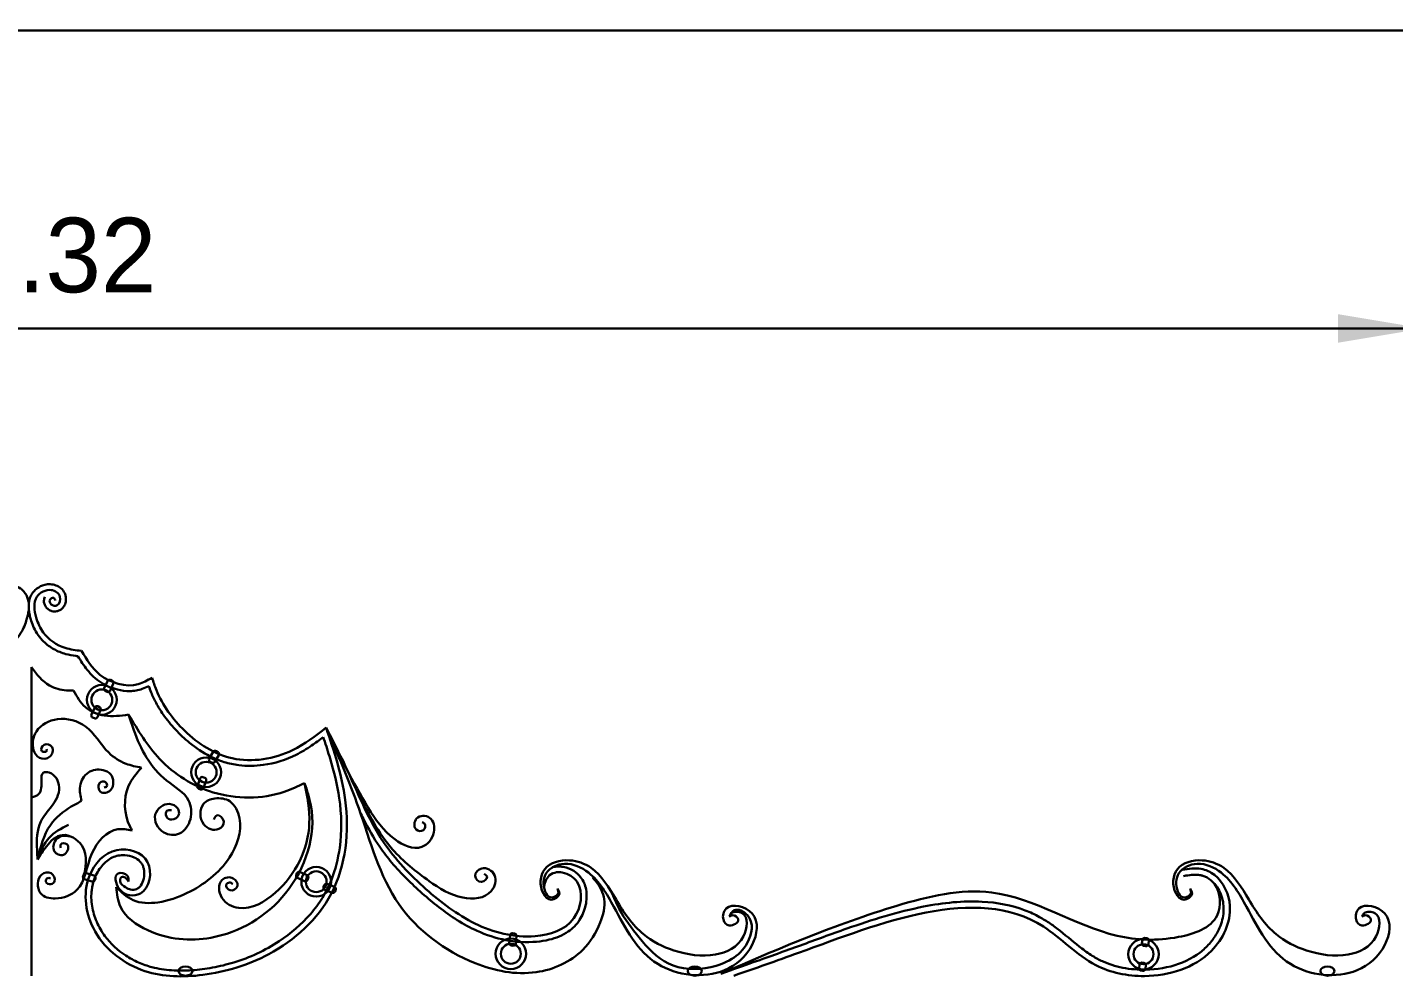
# Model space of a CAD drawing. Header units: metres. Extents: x 515 to 706, y -4 to 163.
# Drawn here: x 629.879 to 633.543, y 85.213 to 87.757 of the extents above; entities that cross this region are included whole.
import ezdxf

# ---------------------------------------------------------------- set-up
doc = ezdxf.new("R2010")
doc.units = ezdxf.units.M
doc.header["$MEASUREMENT"] = 0
doc.dimstyles.new('Standard$0', dxfattribs={"dimtxt": 0.2, "dimasz": 0.23, "dimexe": 0.1805, "dimexo": 0.0625, "dimgap": 0.0955, "dimtad": 1, "dimzin": 0, "dimdsep": 46, "dimtxsty": 'Standard', "dimcen": 0, "dimdle": 440, "dimse1": 1, "dimse2": 1, "dimclrd": 256, "dimclrt": 256, "dimadec": 0, "dimazin": 0, "dimtfac": 1, "dimtofl": 0, "dimtmove": 0, "dimatfit": 3, "dimfxl": 0, "dimtolj": 1, "dimarcsym": 0})

# ---------------------------------------------------------------- blocks, each defined once
blk = doc.blocks.new('*D598')
at = {"lineweight": -2}
blk.add_line((626.5368, 86.9493), (633.3935, 86.9493), dxfattribs=at)
at = {"lineweight": 40}
for points in [[(626.5368, 86.9876), (626.5368, 86.911), (626.3068, 86.9493)], [(633.3935, 86.9876), (633.3935, 86.911), (633.6235, 86.9493)]]:
    blk.add_solid(points, dxfattribs=at)
at = {"layer": 'Defpoints', "color": 0, "lineweight": 40}
for p in [(633.6235, 86.9493), (626.3068, 86.0132), (633.6235, 86.0132)]:
    blk.add_point(p, dxfattribs=at)
at = {"lineweight": 30, "insert": (629.9651, 87.1448), "char_height": 0.2, "attachment_point": 5}
blk.add_mtext('\\A1;7.32', dxfattribs=at)
blk = doc.blocks.new('*D599')
at = {"lineweight": -2}
for p, q in [((625.127, 85.4451), (625.127, 84.3634)), ((625.127, 82.8621), (625.127, 83.6057))]:
    blk.add_line(p, q, dxfattribs=at)
at = {"lineweight": 40}
for points in [[(625.0886, 85.4451), (625.1653, 85.4451), (625.127, 85.6751)], [(625.0886, 82.8621), (625.1653, 82.8621), (625.127, 82.6321)]]:
    blk.add_solid(points, dxfattribs=at)
at = {"layer": 'Defpoints', "color": 0, "lineweight": 40}
for p in [(630.3776, 85.6751), (625.127, 82.6321), (630.3776, 82.6321)]:
    blk.add_point(p, dxfattribs=at)
at = {"lineweight": 30, "insert": (625.0087, 83.9845), "char_height": 0.2, "attachment_point": 5, "rotation": 90}
blk.add_mtext('\\A1;3.04', dxfattribs=at)

msp = doc.modelspace()

# ---------------------------------------------------------------- linework, layer by layer
at = {"lineweight": 30}
for p, q in [((633.71266, 86.94931), (626.23182, 86.94931)), ((629.89017, 86.04085), (629.89017, 85.21316))]:
    msp.add_line(p, q, dxfattribs=at)
for points in [[(515.25728, 150.74728), (642.61905, 150.74728), (642.61905, 87.74858), (515.25728, 87.74858)], [(585.2581, 87.74858), (642.61905, 87.74858), (642.61905, 71.94947), (585.2581, 71.94947)], [(639.3715, 81.52334), (620.51418, 81.52334), (620.51418, 87.74858), (639.3715, 87.74858)]]:
    msp.add_lwpolyline(points, close=True, dxfattribs=at)
for points in [[(630.10983, 85.99632, 0.4142136), (630.10675, 86.00443), (630.10213, 86.0065, 0.4142136), (630.09402, 86.00342), (630.08552, 85.98448, 0.4142136), (630.0886, 85.97637), (630.09322, 85.9743, 0.4142136), (630.10133, 85.97738)], [(630.06714, 85.90655, -0.4142136), (630.05903, 85.90347), (630.05441, 85.90555, -0.4142136), (630.05134, 85.91365), (630.05985, 85.93259, -0.4142136), (630.06796, 85.93567), (630.07258, 85.93359, -0.4142136), (630.07566, 85.92548)], [(630.39252, 85.80477, 0.4142136), (630.39028, 85.81315), (630.38589, 85.81568, 0.4142136), (630.37752, 85.81344), (630.36713, 85.79545, 0.4142136), (630.36938, 85.78708), (630.37377, 85.78455, 0.4142136), (630.38214, 85.78679)], [(630.35169, 85.71667, -0.4142136), (630.34385, 85.71297), (630.33908, 85.71468, -0.4142136), (630.33538, 85.72252), (630.34239, 85.74206, -0.4142136), (630.35023, 85.74577), (630.355, 85.74406, -0.4142136), (630.3587, 85.73621)], [(630.05221, 85.46536, 0.4142136), (630.06002, 85.46915), (630.06168, 85.47393, 0.4142136), (630.05789, 85.48174), (630.03828, 85.48854, 0.4142136), (630.03048, 85.48476), (630.02881, 85.47997, 0.4142136), (630.0326, 85.47217)], [(630.60331, 85.47549, -0.4142136), (630.60031, 85.48362), (630.60243, 85.48823, -0.4142136), (630.61056, 85.49123), (630.62942, 85.48255, -0.4142136), (630.63243, 85.47441), (630.63031, 85.46981, -0.4142136), (630.62217, 85.46681)], [(630.69619, 85.43564, 0.4142136), (630.70415, 85.43907), (630.70603, 85.44378, 0.4142136), (630.7026, 85.45174), (630.68331, 85.45943, 0.4142136), (630.67535, 85.456), (630.67347, 85.45129, 0.4142136), (630.6769, 85.44333)], [(631.17354, 85.32148, -0.4142136), (631.18022, 85.327), (631.18526, 85.32652, -0.4142136), (631.19079, 85.31984), (631.18883, 85.29917, -0.4142136), (631.18214, 85.29365), (631.1771, 85.29412, -0.4142136), (631.17158, 85.30081)], [(632.86909, 85.3089, -0.4142136), (632.87577, 85.31443), (632.88081, 85.31395, -0.4142136), (632.88634, 85.30727), (632.88533, 85.29798, -0.4142136), (632.87864, 85.29246), (632.8736, 85.29294, -0.4142136), (632.86808, 85.29962)], [(632.86119, 85.24265, -0.4142136), (632.86788, 85.24818), (632.87292, 85.2477, -0.4142136), (632.87845, 85.24102), (632.87744, 85.23173, -0.4142136), (632.87075, 85.22621), (632.86571, 85.22668, -0.4142136), (632.86018, 85.23337)], [(632.86119, 85.24265, -0.4142136), (632.86788, 85.24818), (632.87292, 85.2477, -0.4142136), (632.87845, 85.24102), (632.87744, 85.23173, -0.4142136), (632.87075, 85.22621), (632.86571, 85.22668, -0.4142136), (632.86018, 85.23337)]]:
    msp.add_lwpolyline(points, format="xyb", close=True, dxfattribs=at)
for centre, radius in [((630.07905, 85.95307), 0.03986), ((630.07905, 85.95307), 0.02798), ((630.35879, 85.75883), 0.03986), ((630.35879, 85.75883), 0.02798), ((630.65389, 85.46523), 0.03986), ((630.65389, 85.46523), 0.02798), ((631.17568, 85.27197), 0.0409), ((631.17568, 85.27197), 0.02675), ((632.87218, 85.27078), 0.0409), ((632.87218, 85.27078), 0.02675)]:
    msp.add_circle(centre, radius, dxfattribs=at)
at = {"lineweight": 30, "extrusion": (0, 0, -1)}
for centre in [(630.30339, 85.22545), (631.66893, 85.22545), (633.36543, 85.22545)]:
    msp.add_ellipse(centre, major_axis=(0.01884, 0), ratio=0.6520819, dxfattribs=at)
at = {"lineweight": 30}
for points, knots in [([(629.75125, 86.07019), (629.75308, 86.07041), (629.75492, 86.07064), (629.76558, 86.07204), (629.77469, 86.07352), (629.78935, 86.07747), (629.7948, 86.07929), (629.80537, 86.08363), (629.81054, 86.08613), (629.82554, 86.09458), (629.83487, 86.10144), (629.84867, 86.11472), (629.85373, 86.12057), (629.86251, 86.13309), (629.86619, 86.13969), (629.87207, 86.15259), (629.87439, 86.15884), (629.87762, 86.16919), (629.87874, 86.17319), (629.88075, 86.18152), (629.88162, 86.18582), (629.88324, 86.19717), (629.88366, 86.20438), (629.88222, 86.21904), (629.88034, 86.22655), (629.87479, 86.23707), (629.8725, 86.24042), (629.86729, 86.24644), (629.86437, 86.24915), (629.85509, 86.25618), (629.84804, 86.25967), (629.83552, 86.26282), (629.83044, 86.26341), (629.82024, 86.26296), (629.81517, 86.26196), (629.80555, 86.2584), (629.80094, 86.25585), (629.7927, 86.24887), (629.78907, 86.2444), (629.78524, 86.23594), (629.78426, 86.23255), (629.78329, 86.22588), (629.78325, 86.22254), (629.78404, 86.21514), (629.78509, 86.21108), (629.78847, 86.20391), (629.79056, 86.20074), (629.79533, 86.19612), (629.79758, 86.19446), (629.80261, 86.19189), (629.80522, 86.19105), (629.81226, 86.18976), (629.81673, 86.18995), (629.82416, 86.19196), (629.82717, 86.19328), (629.83194, 86.19653), (629.83382, 86.1982), (629.83697, 86.20181), (629.83831, 86.20377), (629.84079, 86.2086), (629.84181, 86.21158), (629.84259, 86.21771), (629.84252, 86.22078), (629.84127, 86.22566), (629.84061, 86.22741), (629.83971, 86.22908)], [0.484733, 0.484733, 0.484733, 0.484733, 0.8358024, 0.8358024, 2.5074073, 2.5074073, 3.481854, 3.481854, 4.4563007, 4.4563007, 6.405194, 6.405194, 7.7165998, 7.7165998, 9.0280055, 9.0280055, 10.1903183, 10.1903183, 10.8994137, 10.8994137, 11.6085091, 11.6085091, 12.7272606, 12.7272606, 13.8460121, 13.8460121, 14.3958832, 14.3958832, 14.9457542, 14.9457542, 16.0023046, 16.0023046, 16.6647005, 16.6647005, 17.3012845, 17.3012845, 17.9378684, 17.9378684, 18.5744524, 18.5744524, 18.9355233, 18.9355233, 19.2965942, 19.2965942, 19.7423992, 19.7423992, 20.1067579, 20.1067579, 20.3452871, 20.3452871, 20.5838163, 20.5838163, 20.9877828, 20.9877828, 21.2698016, 21.2698016, 21.4681414, 21.4681414, 21.6664812, 21.6664812, 21.9160455, 21.9160455, 22.1239978, 22.1239978, 22.237677, 22.237677, 22.237677, 22.237677]), ([(630.01488, 86.07019), (630.01306, 86.07041), (630.01122, 86.07064), (630.00055, 86.07204), (629.99144, 86.07352), (629.97679, 86.07747), (629.97134, 86.07929), (629.96076, 86.08363), (629.9556, 86.08613), (629.9406, 86.09458), (629.93126, 86.10144), (629.91747, 86.11472), (629.9124, 86.12057), (629.90363, 86.13309), (629.89995, 86.13969), (629.89407, 86.15259), (629.89175, 86.15884), (629.88852, 86.16919), (629.88739, 86.17319), (629.88538, 86.18152), (629.88451, 86.18582), (629.88289, 86.19717), (629.88248, 86.20438), (629.88391, 86.21904), (629.88579, 86.22655), (629.89134, 86.23707), (629.89364, 86.24042), (629.89885, 86.24644), (629.90177, 86.24915), (629.91105, 86.25618), (629.9181, 86.25967), (629.93061, 86.26282), (629.93569, 86.26341), (629.94589, 86.26296), (629.95097, 86.26196), (629.96058, 86.2584), (629.96519, 86.25585), (629.97343, 86.24887), (629.97707, 86.2444), (629.9809, 86.23594), (629.98187, 86.23255), (629.98284, 86.22588), (629.98289, 86.22254), (629.98209, 86.21514), (629.98105, 86.21108), (629.97766, 86.20391), (629.97557, 86.20074), (629.97081, 86.19612), (629.96855, 86.19446), (629.96352, 86.19189), (629.96092, 86.19105), (629.95387, 86.18976), (629.9494, 86.18995), (629.94198, 86.19196), (629.93897, 86.19328), (629.93419, 86.19653), (629.93232, 86.1982), (629.92916, 86.20181), (629.92783, 86.20377), (629.92535, 86.2086), (629.92433, 86.21158), (629.92354, 86.21771), (629.92362, 86.22078), (629.92486, 86.22566), (629.92552, 86.22741), (629.92642, 86.22908)], [0.484733, 0.484733, 0.484733, 0.484733, 0.8358024, 0.8358024, 2.5074073, 2.5074073, 3.481854, 3.481854, 4.4563007, 4.4563007, 6.405194, 6.405194, 7.7165998, 7.7165998, 9.0280055, 9.0280055, 10.1903183, 10.1903183, 10.8994137, 10.8994137, 11.6085091, 11.6085091, 12.7272606, 12.7272606, 13.8460121, 13.8460121, 14.3958832, 14.3958832, 14.9457542, 14.9457542, 16.0023046, 16.0023046, 16.6647005, 16.6647005, 17.3012845, 17.3012845, 17.9378684, 17.9378684, 18.5744524, 18.5744524, 18.9355233, 18.9355233, 19.2965942, 19.2965942, 19.7423992, 19.7423992, 20.1067579, 20.1067579, 20.3452871, 20.3452871, 20.5838163, 20.5838163, 20.9877828, 20.9877828, 21.2698016, 21.2698016, 21.4681414, 21.4681414, 21.6664812, 21.6664812, 21.9160455, 21.9160455, 22.1239978, 22.1239978, 22.237677, 22.237677, 22.237677, 22.237677]), ([(630.20492, 85.99003), (630.19935, 85.98719), (630.19347, 85.98451), (630.18198, 85.98049), (630.17644, 85.97904), (630.16536, 85.97716), (630.15976, 85.97667), (630.14295, 85.97642), (630.13171, 85.97788), (630.10531, 85.98452), (630.09044, 85.991), (630.06978, 86.00414), (630.0629, 86.00947), (630.05054, 86.02092), (630.045, 86.02703), (630.03034, 86.04526), (630.02239, 86.05786), (630.01488, 86.07019)], [1.1495211, 1.1495211, 1.1495211, 1.1495211, 2.2792686, 2.2792686, 3.2150181, 3.2150181, 4.1507675, 4.1507675, 6.0222665, 6.0222665, 8.6754903, 8.6754903, 10.139229, 10.139229, 11.6029678, 11.6029678, 14.370327, 14.370327, 14.370327, 14.370327]), ([(630.67269, 85.85317), (630.66248, 85.84534), (630.65205, 85.83758), (630.62829, 85.82138), (630.61477, 85.81309), (630.573, 85.79217), (630.54278, 85.78266), (630.49017, 85.77544), (630.46809, 85.77507), (630.43302, 85.77941), (630.41976, 85.78229), (630.39416, 85.79033), (630.38176, 85.79545), (630.35011, 85.81138), (630.33162, 85.82373), (630.30087, 85.84869), (630.28811, 85.86069), (630.26435, 85.88615), (630.25338, 85.89967), (630.23667, 85.92385), (630.23035, 85.93414), (630.21973, 85.95395), (630.21527, 85.96338), (630.20901, 85.97872), (630.20691, 85.98439), (630.20492, 85.99003)], [1.3985191, 1.3985191, 1.3985191, 1.3985191, 3.8829053, 3.8829053, 6.8475582, 6.8475582, 12.4663867, 12.4663867, 16.4213823, 16.4213823, 18.8681286, 18.8681286, 21.3148749, 21.3148749, 25.3546961, 25.3546961, 28.5702119, 28.5702119, 31.7857278, 31.7857278, 34.0286506, 34.0286506, 35.9660686, 35.9660686, 37.1029473, 37.1029473, 37.1029473, 37.1029473]), ([(630.67269, 85.85317), (630.67333, 85.85127), (630.67396, 85.84937), (630.68038, 85.83007), (630.68602, 85.8127), (630.70168, 85.76047), (630.71047, 85.72548), (630.72198, 85.64581), (630.72283, 85.60024), (630.71266, 85.52666), (630.70542, 85.49779), (630.688, 85.4538), (630.67995, 85.43767), (630.66101, 85.40688), (630.65015, 85.39221), (630.61418, 85.35064), (630.58563, 85.32617), (630.53572, 85.29315), (630.51597, 85.28214), (630.47542, 85.26321), (630.45456, 85.25525), (630.41428, 85.24296), (630.39496, 85.23832), (630.35726, 85.23151), (630.33887, 85.22912), (630.30216, 85.22649), (630.28384, 85.22629), (630.248, 85.22885), (630.23049, 85.23157), (630.20116, 85.23932), (630.18909, 85.24353), (630.16561, 85.25392), (630.15423, 85.26007), (630.12184, 85.28118), (630.10261, 85.29879), (630.07859, 85.33114), (630.07112, 85.34398), (630.05938, 85.37124), (630.05513, 85.38557), (630.05052, 85.41438), (630.05013, 85.42884), (630.05319, 85.45348), (630.05569, 85.46382), (630.06413, 85.48592), (630.07075, 85.49758), (630.08699, 85.51715), (630.09657, 85.52502), (630.1122, 85.53246), (630.11749, 85.53424), (630.12866, 85.53636), (630.13466, 85.53673), (630.14931, 85.53583), (630.15795, 85.53377), (630.17161, 85.52758), (630.17697, 85.52391), (630.18345, 85.5172), (630.1854, 85.51465), (630.18827, 85.50964), (630.18935, 85.50723), (630.19113, 85.50191), (630.19182, 85.49904), (630.19335, 85.48899), (630.19312, 85.48124), (630.19012, 85.46688), (630.18736, 85.46032), (630.18201, 85.45277), (630.17997, 85.45061), (630.17601, 85.44753), (630.17417, 85.44647), (630.16749, 85.44381), (630.16184, 85.44324), (630.15155, 85.44518), (630.14691, 85.44721), (630.14288, 85.45045)], [1.4088378, 1.4088378, 1.4088378, 1.4088378, 1.8019731, 1.8019731, 5.4059194, 5.4059194, 12.6138118, 12.6138118, 21.4422594, 21.4422594, 27.3912911, 27.3912911, 31.0839073, 31.0839073, 34.7765234, 34.7765234, 42.1617558, 42.1617558, 46.6504224, 46.6504224, 51.1390891, 51.1390891, 55.1263028, 55.1263028, 58.8048748, 58.8048748, 62.4834468, 62.4834468, 66.1157977, 66.1157977, 68.741016, 68.741016, 71.3662344, 71.3662344, 76.6166711, 76.6166711, 79.6467742, 79.6467742, 82.6768773, 82.6768773, 85.6782247, 85.6782247, 87.9237575, 87.9237575, 90.6471435, 90.6471435, 93.3705295, 93.3705295, 94.6759774, 94.6759774, 95.9814253, 95.9814253, 97.8561633, 97.8561633, 99.4025484, 99.4025484, 100.2428665, 100.2428665, 100.9163459, 100.9163459, 101.5898253, 101.5898253, 103.1788223, 103.1788223, 104.7678194, 104.7678194, 105.6168308, 105.6168308, 106.3254931, 106.3254931, 107.8671403, 107.8671403, 109.1871076, 109.1871076, 109.1871076, 109.1871076]), ([(631.26482, 85.44991), (631.26547, 85.45963), (631.27619, 85.48861), (631.31757, 85.49496), (631.37497, 85.4578), (631.35611, 85.34511), (631.22149, 85.30488), (631.07542, 85.34285), (630.94323, 85.44447), (630.81201, 85.58032), (630.75073, 85.74315), (630.69796, 85.84464), (630.68035, 85.8785)], [2.6129858, 2.6129858, 2.6129858, 2.6129858, 4.2806802, 6.8539205, 9.9218481, 16.2969701, 23.7614415, 34.4924783, 44.974788, 56.0406883, 70.978631, 78.4560019, 78.4560019, 78.4560019, 78.4560019]), ([(631.28779, 85.50389), (631.29218, 85.50514), (631.2966, 85.50578), (631.30623, 85.50624), (631.31141, 85.50584), (631.32647, 85.50323), (631.33591, 85.4995), (631.35132, 85.48972), (631.35761, 85.48408), (631.36659, 85.47265), (631.36974, 85.46727), (631.37457, 85.4561), (631.37629, 85.45028), (631.38004, 85.43035), (631.37935, 85.4158), (631.37312, 85.38784), (631.36757, 85.37439), (631.35588, 85.35628), (631.35122, 85.3505), (631.34107, 85.34021), (631.33557, 85.33565), (631.31431, 85.32096), (631.29679, 85.31412), (631.26764, 85.30704), (631.2562, 85.30531), (631.21652, 85.3017), (631.18879, 85.30354), (631.13532, 85.31397), (631.1096, 85.32256), (631.0482, 85.35012), (631.01439, 85.37209), (630.96748, 85.40854), (630.95268, 85.42104), (630.90942, 85.4595), (630.88171, 85.48674), (630.84523, 85.52999), (630.83429, 85.54418), (630.80765, 85.58281), (630.79347, 85.60799), (630.77752, 85.6396), (630.77458, 85.64557), (630.7717, 85.65157)], [5.0034691, 5.0034691, 5.0034691, 5.0034691, 5.6125259, 5.6125259, 6.3520185, 6.3520185, 7.8503702, 7.8503702, 9.1296679, 9.1296679, 10.0760526, 10.0760526, 11.0224374, 11.0224374, 13.2672229, 13.2672229, 15.5120084, 15.5120084, 16.7049746, 16.7049746, 17.8979408, 17.8979408, 21.0733358, 21.0733358, 23.0712445, 23.0712445, 28.1010977, 28.1010977, 33.1309509, 33.1309509, 40.7545395, 40.7545395, 44.4457454, 44.4457454, 51.8281572, 51.8281572, 55.2470607, 55.2470607, 60.7824303, 60.7824303, 62.065314, 62.065314, 62.065314, 62.065314]), ([(631.73901, 85.21834), (631.80893, 85.24328), (631.84931, 85.25735), (631.91102, 85.27938), (631.9314, 85.28674), (631.99236, 85.30905), (632.03411, 85.32462), (632.14417, 85.36302), (632.21371, 85.38479), (632.33574, 85.40886), (632.38864, 85.41441), (632.47958, 85.40954), (632.51838, 85.40228), (632.56825, 85.38321), (632.58115, 85.3773), (632.60334, 85.3652), (632.61279, 85.35936), (632.63108, 85.34679), (632.63993, 85.3401), (632.66856, 85.31749), (632.68765, 85.30088), (632.7175, 85.27817), (632.72801, 85.27077), (632.74748, 85.25898), (632.75635, 85.25433), (632.77482, 85.24624), (632.78436, 85.2428), (632.81372, 85.23421), (632.83429, 85.23083), (632.88523, 85.228), (632.91614, 85.23069), (632.97413, 85.24571), (633.0012, 85.25806), (633.03293, 85.28257), (633.04121, 85.29029), (633.05625, 85.30741), (633.06298, 85.31677), (633.07611, 85.33978), (633.08165, 85.35381), (633.0876, 85.38225), (633.088, 85.39663), (633.0829, 85.4251), (633.07746, 85.43896), (633.06484, 85.45773), (633.05916, 85.46404), (633.04629, 85.47437), (633.03898, 85.47846), (633.02888, 85.48191), (633.02617, 85.48262), (633.01811, 85.48411), (633.01233, 85.48431), (632.99975, 85.48356), (632.99299, 85.48261), (632.98373, 85.48109), (632.98157, 85.48072), (632.97937, 85.48035)], [0, 0, 0, 0, 8.5647278, 8.5647278, 12.7005058, 12.7005058, 20.6667703, 20.6667703, 33.2999018, 33.2999018, 43.1411311, 43.1411311, 50.8539645, 50.8539645, 53.6225129, 53.6225129, 55.7426296, 55.7426296, 57.8627464, 57.8627464, 62.7347898, 62.7347898, 65.3485698, 65.3485698, 67.4746355, 67.4746355, 69.6007011, 69.6007011, 73.8528324, 73.8528324, 79.9074457, 79.9074457, 85.962059, 85.962059, 88.331784, 88.331784, 90.701509, 90.701509, 93.8610451, 93.8610451, 97.0205812, 97.0205812, 100.1801174, 100.1801174, 102.1229002, 102.1229002, 104.065683, 104.065683, 104.7765783, 104.7765783, 106.198369, 106.198369, 107.6201596, 107.6201596, 108.0460005, 108.0460005, 108.0460005, 108.0460005]), ([(631.73901, 85.21834), (631.89228, 85.28477), (632.12318, 85.38483), (632.50269, 85.4758), (632.738, 85.31244), (632.94607, 85.30441), (633.08543, 85.3506), (633.07903, 85.43518), (633.06246, 85.45991)], [0, 0, 0, 0, 33.014351, 49.7331224, 72.975489, 83.6802937, 91.4410329, 97.0150686, 97.0150686, 97.0150686, 97.0150686])]:
    msp.add_open_spline(points, degree=3, knots=knots, dxfattribs=at)
for points in [[(630.0241, 86.08456), (629.98111, 86.09229), (629.92196, 86.13369), (629.90326, 86.17355), (629.90506, 86.22977), (629.94318, 86.24761), (629.96664, 86.22965), (629.95923, 86.20692), (629.94343, 86.20893), (629.94012, 86.22217), (629.94899, 86.22642), (629.95503, 86.21929)], [(630.21357, 86.01226), (630.1766, 85.99505), (630.07408, 86.02046), (630.0241, 86.08456)], [(629.89017, 86.04085), (629.93882, 85.99112), (629.98415, 85.9784), (630.00332, 85.97809)], [(630.68035, 85.8785), (630.59067, 85.81818), (630.4288, 85.79632), (630.3012, 85.86989), (630.2253, 85.97939), (630.21357, 86.01226)], [(630.00332, 85.97809), (630.03495, 85.93327), (630.08612, 85.91088), (630.15088, 85.91342)], [(629.93083, 85.821), (629.93074, 85.81541), (629.91843, 85.81561), (629.9243, 85.83229), (629.94547, 85.82635), (629.93945, 85.80074), (629.91143, 85.79784), (629.89609, 85.81821), (629.90363, 85.8684), (629.96011, 85.90102), (630.03478, 85.88191), (630.09742, 85.81157), (630.14393, 85.78174), (630.18516, 85.77101)], [(630.15088, 85.91342), (630.23404, 85.79471), (630.3776, 85.70496), (630.56819, 85.70663), (630.6225, 85.72969)], [(630.26553, 85.65696), (630.25338, 85.6553), (630.2522, 85.64041), (630.26605, 85.6318), (630.28586, 85.64545), (630.28239, 85.66135), (630.26021, 85.67382), (630.22244, 85.64555), (630.24498, 85.59767), (630.28689, 85.59419), (630.31643, 85.63284), (630.31166, 85.68323), (630.25284, 85.73637), (630.16459, 85.87199), (630.15088, 85.91342)], [(630.68035, 85.8785), (630.73173, 85.68524), (630.69427, 85.43306), (630.52686, 85.27119), (630.34942, 85.2153), (630.19463, 85.22566), (630.06103, 85.33171), (630.04581, 85.48088), (630.11952, 85.55022), (630.20136, 85.51753), (630.18234, 85.43358), (630.12566, 85.44627), (630.12241, 85.48747), (630.14749, 85.48079), (630.15044, 85.46554)], [(630.93797, 85.62486), (630.94498, 85.62033), (630.94116, 85.60359), (630.92173, 85.60568), (630.92309, 85.63483), (630.95764, 85.63692), (630.96939, 85.59782), (630.93689, 85.55857), (630.86466, 85.5792), (630.79347, 85.66347), (630.68035, 85.8785)], [(630.68035, 85.8785), (630.76796, 85.66237), (630.87605, 85.40438), (631.07966, 85.24699), (631.24354, 85.22254), (631.36856, 85.28246), (631.41501, 85.35539), (631.4261, 85.41885), (631.40505, 85.46441), (631.39519, 85.47629)], [(630.18516, 85.77101), (630.15079, 85.72238), (630.1546, 85.61275), (630.16003, 85.6026)], [(629.89017, 85.69126), (629.91019, 85.7006), (629.91685, 85.73796), (629.922, 85.75721), (629.93774, 85.75817), (629.96444, 85.71835), (629.94417, 85.66722), (629.91532, 85.6269), (629.90532, 85.55035), (629.90685, 85.52507)], [(630.08532, 85.71795), (630.09257, 85.72142), (630.08915, 85.73225), (630.07353, 85.73011), (630.07554, 85.70613), (630.10198, 85.71049), (630.10954, 85.73312), (630.10268, 85.75359), (630.08249, 85.7647), (630.04282, 85.75816), (630.02064, 85.7214), (630.02479, 85.68181)], [(630.6225, 85.72969), (630.63962, 85.66987), (630.57164, 85.43413), (630.37156, 85.31497), (630.20238, 85.33489), (630.12897, 85.39788), (630.11723, 85.45071)], [(630.6225, 85.72969), (630.6354, 85.62188), (630.54418, 85.43572), (630.44616, 85.39499), (630.40079, 85.42205), (630.40158, 85.47009), (630.43142, 85.47418), (630.44255, 85.45455), (630.42288, 85.44228), (630.41282, 85.45732), (630.42093, 85.46291), (630.43003, 85.45933)], [(631.10406, 85.48599), (631.11197, 85.47919), (631.09703, 85.46473), (631.07991, 85.48105), (631.09761, 85.5008), (631.13209, 85.48287), (631.12337, 85.44026), (631.04687, 85.4228), (630.95666, 85.46703), (630.85852, 85.55189), (630.76681, 85.70034)], [(630.02479, 85.68181), (629.99697, 85.66669), (629.94103, 85.61731), (629.90685, 85.52507)], [(630.37948, 85.63186), (630.38799, 85.64337), (630.40603, 85.62644), (630.39239, 85.60671), (630.35264, 85.619), (630.35187, 85.67389), (630.38207, 85.68837), (630.4219, 85.68106), (630.4478, 85.63574), (630.4211, 85.52973), (630.30802, 85.43512), (630.22936, 85.4098), (630.16288, 85.41587), (630.11723, 85.45071)], [(630.16003, 85.6026), (630.12207, 85.60588), (630.05234, 85.54091), (630.01205, 85.44304), (629.95425, 85.42029), (629.91453, 85.43466), (629.91784, 85.48449), (629.94287, 85.48782), (629.9525, 85.46646), (629.94259, 85.45864), (629.92911, 85.46533), (629.9338, 85.47496), (629.94091, 85.4742)], [(629.90685, 85.52507), (629.9374, 85.58286), (629.98958, 85.61806)], [(629.90685, 85.52507), (629.93023, 85.55981), (629.97334, 85.59051), (630.02527, 85.56245), (630.02785, 85.46704)], [(629.96872, 85.55648), (629.96887, 85.56532), (629.98524, 85.56549), (629.97995, 85.5395), (629.95348, 85.54435), (629.95262, 85.57265), (629.96966, 85.58696), (629.99354, 85.58613)], [(631.76146, 85.37201), (631.76758, 85.38054), (631.79587, 85.38099), (631.79942, 85.31894), (631.72472, 85.27003), (631.61266, 85.28097), (631.53125, 85.32423), (631.45796, 85.4175), (631.39091, 85.50246), (631.33284, 85.52255), (631.26676, 85.49902), (631.26295, 85.43345), (631.28367, 85.4167), (631.30584, 85.43366), (631.30059, 85.44713)], [(631.76146, 85.37201), (631.77022, 85.37535), (631.78572, 85.36466), (631.76106, 85.34766), (631.74565, 85.36357), (631.75309, 85.39303), (631.82254, 85.37971), (631.82292, 85.29619), (631.74865, 85.2278), (631.56954, 85.24465), (631.45188, 85.39795), (631.38371, 85.48954), (631.31965, 85.51321), (631.27048, 85.48791), (631.26794, 85.43923), (631.28161, 85.42335), (631.30268, 85.43344), (631.30059, 85.44713)], [(633.45796, 85.37201), (633.46408, 85.38054), (633.49237, 85.38099), (633.49592, 85.31894), (633.42122, 85.27003), (633.30916, 85.28097), (633.22775, 85.32423), (633.15446, 85.4175), (633.08741, 85.50246), (633.02934, 85.52255), (632.96326, 85.49902), (632.95945, 85.43345), (632.98017, 85.4167), (633.00234, 85.43366), (632.99709, 85.44713)], [(633.45796, 85.37201), (633.46672, 85.37535), (633.48222, 85.36466), (633.45756, 85.34766), (633.44215, 85.36357), (633.44959, 85.39303), (633.51904, 85.37971), (633.51942, 85.29619), (633.44515, 85.2278), (633.26604, 85.24465), (633.14838, 85.39795), (633.08021, 85.48954), (633.01615, 85.51321), (632.96698, 85.48791), (632.96444, 85.43923), (632.97811, 85.42335), (632.99918, 85.43344), (632.99709, 85.44713)], [(630.14288, 85.45045), (630.12829, 85.46585), (630.13198, 85.47784), (630.14144, 85.47645), (630.15044, 85.46554)], [(631.7741, 85.21316), (631.9475, 85.27457), (632.60382, 85.34475), (632.7443, 85.24167), (632.87476, 85.21224), (633.05448, 85.2801), (633.10383, 85.4003), (633.06232, 85.48325), (633.02634, 85.49984), (632.97653, 85.49708)], [(631.76146, 85.37201), (631.77462, 85.38871), (631.81004, 85.37542), (631.80967, 85.30082), (631.71188, 85.23629), (631.59833, 85.24578), (631.5197, 85.31573), (631.46664, 85.39205), (631.4445, 85.43904)]]:
    msp.add_spline(points, degree=3, dxfattribs=at)

# ---------------------------------------------------------------- dimensions: what is measured, and where the dimension line sits
dim = msp.add_aligned_dim(p1=(626.30677, 86.01323), p2=(633.62349, 86.01323), distance=0.93608, dimstyle='Standard$0', dxfattribs=at)
dim.commit()
dim.dimension.update_dxf_attribs({"geometry": '*D598', "text_midpoint": (629.96513, 87.14481)})
dim = msp.add_linear_dim(base=(625.12697, 82.63208), p1=(630.37759, 85.67511), p2=(630.37759, 82.63208), angle=270, dimstyle='Standard$0', override={"dimtmove": 2}, dxfattribs=at)
dim.commit()
dim.dimension.update_dxf_attribs({"geometry": '*D599', "text_midpoint": (625.0087, 83.98454), "dimtype": 161})

doc.saveas('drawing.dxf')
